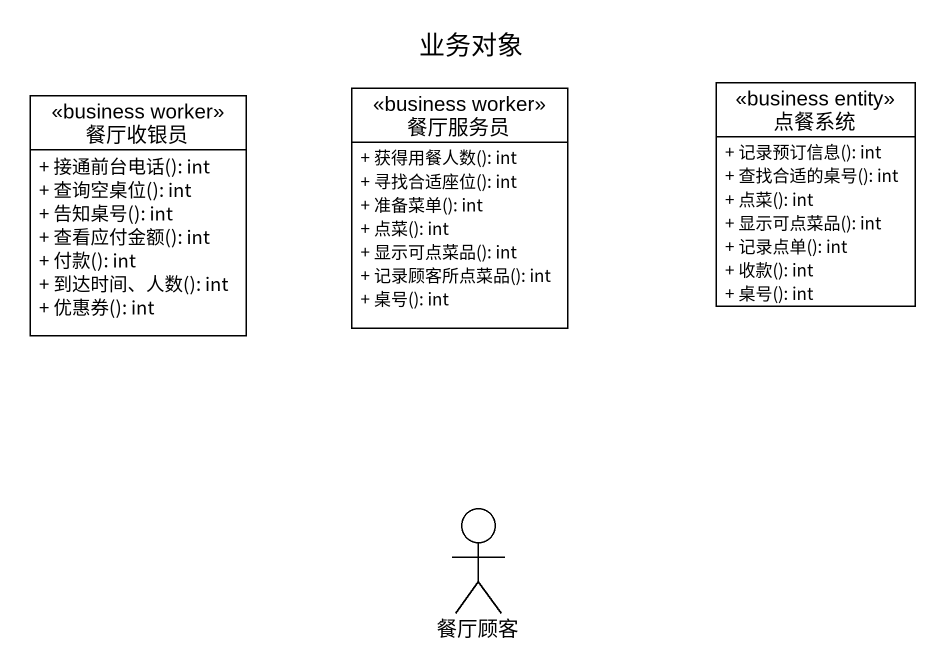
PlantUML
@startuml
title 业务对象
allowmixing
hide circle
hide empty members
skinparam classAttributeIconSize 0
class 餐厅收银员 <<business worker>> {
  + 接通前台电话(): int
  + 查询空桌位(): int
  + 告知桌号(): int
  + 查看应付金额(): int
  + 付款(): int
  + 到达时间、人数(): int
  + 优惠券(): int
}
class 餐厅服务员 <<business worker>> {
  + 获得用餐人数(): int
  + 寻找合适座位(): int
  + 准备菜单(): int
  + 点菜(): int
  + 显示可点菜品(): int
  + 记录顾客所点菜品(): int
  + 桌号(): int
}
class 点餐系统 <<business entity>> {
  + 记录预订信息(): int
  + 查找合适的桌号(): int
  + 点菜(): int
  + 显示可点菜品(): int
  + 记录点单(): int
  + 收款(): int
  + 桌号(): int
}
actor 餐厅顾客
@enduml
